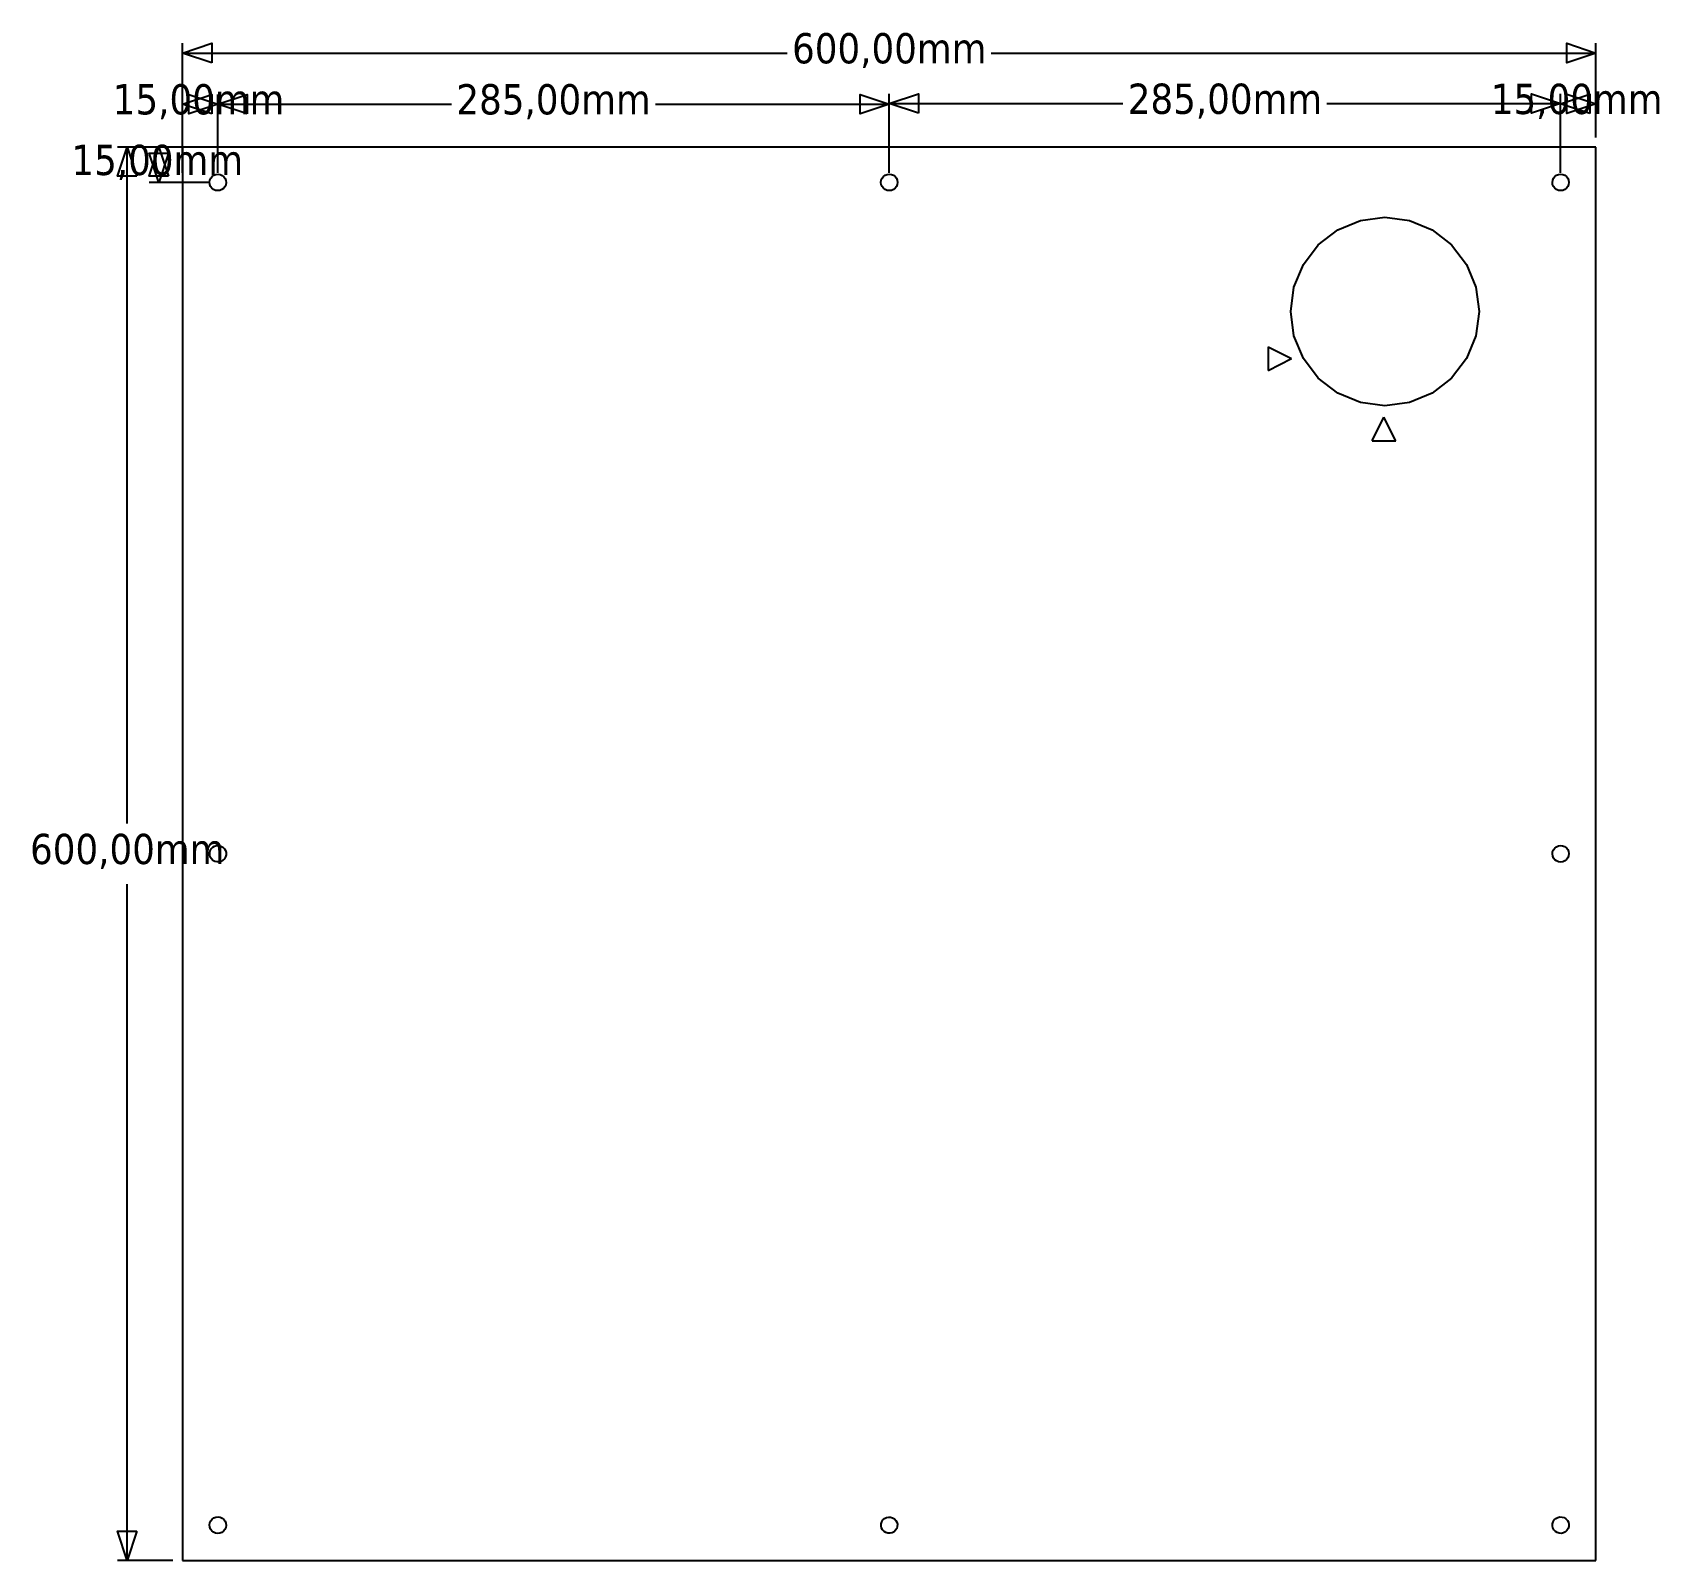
# Model space of a CAD drawing. Header units: inches. Extents: x -352 to 339, y -320 to 329.
import ezdxf

# ---------------------------------------------------------------- set-up
doc = ezdxf.new("R2010")
doc.units = ezdxf.units.IN
doc.header["$MEASUREMENT"] = 0
doc.styles.add('Tahoma', font='tahoma.ttf', dxfattribs={"height": 0.2})

msp = doc.modelspace()

# ---------------------------------------------------------------- linework, layer by layer
at = {"color": 250, "true_color": 0x3f3f3f}
for p, q in [((-288.27, 284.16), (-288.27, 324.09)), ((-288.27, 319.96), (-31.59, 319.96)), ((55.05, 319.96), (311.73, 319.96)), ((311.73, 284.16), (311.73, 324.09)), ((-288.27, 269.16), (-288.27, 302.41)), ((-273.27, 269.16), (-273.27, 302.41)), ((-273.27, 269.16), (-273.27, 302.41)), ((-273.27, 298.28), (-174.09, 298.28)), ((-87.45, 298.28), (11.73, 298.28)), ((11.73, 269.16), (11.73, 302.63)), ((11.73, 269.16), (11.73, 302.41)), ((11.73, 298.51), (110.91, 298.51)), ((197.55, 298.51), (296.73, 298.51)), ((296.73, 269.16), (296.73, 302.63)), ((296.73, 284.16), (296.73, 302.56)), ((311.73, 284.16), (311.73, 302.56)), ((-292.39, 280.04), (-315.86, 280.04)), ((-311.73, -7.07), (-311.73, 280.04)), ((-277.39, 280.04), (-302.42, 280.04)), ((-277.39, 265.04), (-302.42, 265.04)), ((-311.73, -319.96), (-311.73, -32.86)), ((-292.39, -319.96), (-315.86, -319.96))]:
    msp.add_line(p, q, dxfattribs=at)
for p, q in [((-288.27, 280.04), (-288.27, -319.96)), ((311.73, 280.04), (-288.27, 280.04)), ((311.73, -319.96), (311.73, 280.04)), ((-276.76, 265.1), (-276.63, 266)), ((-276.66, 264.19), (-276.76, 265.1)), ((-276.33, 263.34), (-276.66, 264.19)), ((-276.63, 266), (-276.27, 266.84)), ((-275.78, 262.6), (-276.33, 263.34)), ((-276.27, 266.84), (-275.7, 267.55)), ((-275.07, 262.04), (-275.78, 262.6)), ((-275.7, 267.55), (-274.96, 268.1)), ((-274.96, 268.1), (-274.11, 268.43)), ((-274.11, 268.43), (-273.2, 268.53)), ((-273.2, 268.53), (-272.3, 268.4)), ((-272.3, 268.4), (-271.46, 268.04)), ((-270.83, 262.52), (-271.57, 261.97)), ((-271.46, 268.04), (-270.75, 267.47)), ((-270.27, 263.23), (-270.83, 262.52)), ((-270.75, 267.47), (-270.2, 266.73)), ((-269.9, 264.07), (-270.27, 263.23)), ((-270.2, 266.73), (-269.87, 265.88)), ((-269.77, 264.97), (-269.9, 264.07)), ((-269.87, 265.88), (-269.77, 264.97)), ((8.23, 265.04), (8.35, 265.94)), ((8.35, 264.13), (8.23, 265.04)), ((8.35, 265.94), (8.7, 266.79)), ((8.7, 263.29), (8.35, 264.13)), ((8.7, 266.79), (9.26, 267.51)), ((9.26, 262.56), (8.7, 263.29)), ((9.26, 267.51), (9.98, 268.07)), ((9.98, 262), (9.26, 262.56)), ((9.98, 268.07), (10.83, 268.42)), ((10.83, 268.42), (11.73, 268.54)), ((11.73, 268.54), (12.64, 268.42)), ((12.64, 268.42), (13.48, 268.07)), ((13.48, 268.07), (14.21, 267.51)), ((14.21, 262.56), (13.48, 262)), ((14.21, 267.51), (14.77, 266.79)), ((14.77, 263.29), (14.21, 262.56)), ((14.77, 266.79), (15.12, 265.94)), ((15.12, 264.13), (14.77, 263.29)), ((15.12, 265.94), (15.23, 265.04)), ((15.23, 265.04), (15.12, 264.13)), ((293.23, 265.04), (293.36, 265.95)), ((293.35, 264.14), (293.23, 265.04)), ((293.7, 263.29), (293.35, 264.14)), ((293.36, 265.95), (293.71, 266.79)), ((294.26, 262.56), (293.7, 263.29)), ((293.71, 266.79), (294.26, 267.51)), ((294.26, 267.51), (294.99, 268.07)), ((294.98, 262.01), (294.26, 262.56)), ((294.99, 268.07), (295.83, 268.42)), ((295.83, 268.42), (296.74, 268.54)), ((296.74, 268.54), (297.65, 268.41)), ((297.65, 268.41), (298.49, 268.06)), ((299.21, 262.56), (298.48, 262)), ((298.49, 268.06), (299.21, 267.51)), ((299.21, 267.51), (299.77, 266.78)), ((299.76, 263.28), (299.21, 262.56)), ((300.11, 264.12), (299.76, 263.28)), ((299.77, 266.78), (300.12, 265.94)), ((300.23, 265.03), (300.11, 264.12)), ((300.12, 265.94), (300.23, 265.03)), ((-274.23, 261.67), (-275.07, 262.04)), ((-273.33, 261.54), (-274.23, 261.67)), ((-272.42, 261.64), (-273.33, 261.54)), ((-271.57, 261.97), (-272.42, 261.64)), ((10.83, 261.65), (9.98, 262)), ((11.73, 261.54), (10.83, 261.65)), ((12.64, 261.65), (11.73, 261.54)), ((13.48, 262), (12.64, 261.65)), ((295.82, 261.66), (294.98, 262.01)), ((296.73, 261.54), (295.82, 261.66)), ((297.63, 261.65), (296.73, 261.54)), ((298.48, 262), (297.63, 261.65)), ((202.16, 244.9), (211.8, 248.9)), ((211.8, 248.9), (222.16, 250.26)), ((222.16, 250.26), (232.51, 248.9)), ((232.51, 248.9), (242.16, 244.9)), ((193.87, 238.55), (202.16, 244.9)), ((242.16, 244.9), (250.44, 238.55)), ((187.52, 230.26), (193.87, 238.55)), ((250.44, 238.55), (256.8, 230.26)), ((183.52, 220.62), (187.52, 230.26)), ((256.8, 230.26), (260.79, 220.62)), ((182.16, 210.26), (183.52, 220.62)), ((260.79, 220.62), (262.16, 210.26)), ((183.52, 199.91), (182.16, 210.26)), ((262.16, 210.26), (260.79, 199.91)), ((172.52, 195.26), (182.52, 190.26)), ((172.52, 195.26), (172.52, 185.26)), ((187.52, 190.26), (183.52, 199.91)), ((260.79, 199.91), (256.8, 190.26)), ((172.52, 185.26), (182.52, 190.26)), ((193.87, 181.98), (187.52, 190.26)), ((256.8, 190.26), (250.44, 181.98)), ((202.16, 175.62), (193.87, 181.98)), ((250.44, 181.98), (242.16, 175.62)), ((211.8, 171.63), (202.16, 175.62)), ((242.16, 175.62), (232.51, 171.63)), ((222.16, 170.26), (211.8, 171.63)), ((232.51, 171.63), (222.16, 170.26)), ((216.73, 155.32), (221.73, 165.32)), ((226.73, 155.32), (221.73, 165.32)), ((216.73, 155.32), (226.73, 155.32)), ((-276.74, -19.54), (-276.51, -18.66)), ((-276.73, -20.46), (-276.74, -19.54)), ((-276.48, -21.34), (-276.73, -20.46)), ((-276.51, -18.66), (-276.06, -17.86)), ((-276.06, -17.86), (-275.42, -17.21)), ((-275.42, -17.21), (-274.64, -16.75)), ((-274.64, -16.75), (-273.76, -16.5)), ((-273.76, -16.5), (-272.84, -16.49)), ((-272.84, -16.49), (-271.96, -16.72)), ((-271.96, -16.72), (-271.16, -17.17)), ((-271.16, -17.17), (-270.51, -17.81)), ((-270.51, -17.81), (-270.05, -18.59)), ((-270.05, -18.59), (-269.8, -19.47)), ((-269.79, -20.39), (-270.02, -21.27)), ((-269.8, -19.47), (-269.79, -20.39)), ((293.24, -20.03), (293.34, -19.12)), ((293.37, -20.93), (293.24, -20.03)), ((293.34, -19.12), (293.67, -18.27)), ((293.67, -18.27), (294.22, -17.53)), ((294.22, -17.53), (294.93, -16.96)), ((294.93, -16.96), (295.77, -16.6)), ((295.77, -16.6), (296.67, -16.47)), ((296.67, -16.47), (297.58, -16.57)), ((297.58, -16.57), (298.43, -16.9)), ((298.43, -16.9), (299.17, -17.45)), ((299.17, -17.45), (299.74, -18.16)), ((299.74, -18.16), (300.1, -19)), ((300.1, -19), (300.23, -19.9)), ((300.23, -19.9), (300.13, -20.81)), ((-276.02, -22.12), (-276.48, -21.34)), ((-275.37, -22.76), (-276.02, -22.12)), ((-274.57, -23.21), (-275.37, -22.76)), ((-273.69, -23.44), (-274.57, -23.21)), ((-272.77, -23.43), (-273.69, -23.44)), ((-271.89, -23.18), (-272.77, -23.43)), ((-271.11, -22.72), (-271.89, -23.18)), ((-270.47, -22.07), (-271.11, -22.72)), ((-270.02, -21.27), (-270.47, -22.07)), ((293.73, -21.77), (293.37, -20.93)), ((294.3, -22.48), (293.73, -21.77)), ((295.04, -23.03), (294.3, -22.48)), ((295.89, -23.36), (295.04, -23.03)), ((296.79, -23.46), (295.89, -23.36)), ((297.7, -23.33), (296.79, -23.46)), ((298.54, -22.97), (297.7, -23.33)), ((299.25, -22.4), (298.54, -22.97)), ((299.8, -21.66), (299.25, -22.4)), ((300.13, -20.81), (299.8, -21.66)), ((-276.62, -303.97), (-276.25, -303.13)), ((-276.25, -303.13), (-275.67, -302.42)), ((-275.67, -302.42), (-274.93, -301.89)), ((-274.93, -301.89), (-274.08, -301.56)), ((-274.08, -301.56), (-273.17, -301.47)), ((-273.17, -301.47), (-272.27, -301.61)), ((-272.27, -301.61), (-271.43, -301.98)), ((-271.43, -301.98), (-270.72, -302.56)), ((-270.72, -302.56), (-270.19, -303.3)), ((-270.19, -303.3), (-269.86, -304.15)), ((8.31, -304.41), (8.57, -303.55)), ((8.57, -303.55), (9.05, -302.78)), ((9.05, -302.78), (9.7, -302.15)), ((9.7, -302.15), (10.5, -301.72)), ((10.5, -301.72), (11.38, -301.52)), ((11.38, -301.52), (12.29, -301.54)), ((12.29, -301.54), (13.15, -301.8)), ((13.15, -301.8), (13.92, -302.28)), ((13.92, -302.28), (14.54, -302.93)), ((14.54, -302.93), (14.97, -303.73)), ((14.97, -303.73), (15.18, -304.61)), ((293.29, -304.37), (293.56, -303.5)), ((293.56, -303.5), (294.05, -302.72)), ((294.05, -302.72), (294.72, -302.1)), ((294.72, -302.1), (295.53, -301.68)), ((295.53, -301.68), (296.42, -301.48)), ((296.42, -301.48), (297.33, -301.52)), ((297.33, -301.52), (298.2, -301.79)), ((298.2, -301.79), (298.97, -302.28)), ((298.97, -302.28), (299.59, -302.95)), ((299.59, -302.95), (300.02, -303.76)), ((300.02, -303.76), (300.22, -304.65)), ((-276.76, -304.87), (-276.62, -303.97)), ((-276.67, -305.78), (-276.76, -304.87)), ((-276.34, -306.63), (-276.67, -305.78)), ((-275.81, -307.37), (-276.34, -306.63)), ((-275.1, -307.95), (-275.81, -307.37)), ((-274.26, -308.32), (-275.1, -307.95)), ((-273.36, -308.46), (-274.26, -308.32)), ((-272.45, -308.37), (-273.36, -308.46)), ((-271.6, -308.04), (-272.45, -308.37)), ((-270.86, -307.51), (-271.6, -308.04)), ((-270.28, -306.8), (-270.86, -307.51)), ((-269.91, -305.96), (-270.28, -306.8)), ((-269.77, -305.06), (-269.91, -305.96)), ((-269.86, -304.15), (-269.77, -305.06)), ((8.29, -305.32), (8.31, -304.41)), ((8.49, -306.2), (8.29, -305.32)), ((8.92, -307), (8.49, -306.2)), ((9.55, -307.65), (8.92, -307)), ((10.32, -308.13), (9.55, -307.65)), ((11.18, -308.39), (10.32, -308.13)), ((12.09, -308.41), (11.18, -308.39)), ((12.97, -308.2), (12.09, -308.41)), ((13.77, -307.77), (12.97, -308.2)), ((14.42, -307.15), (13.77, -307.77)), ((14.9, -306.38), (14.42, -307.15)), ((15.16, -305.52), (14.9, -306.38)), ((15.18, -304.61), (15.16, -305.52)), ((293.25, -305.28), (293.29, -304.37)), ((293.45, -306.17), (293.25, -305.28)), ((293.87, -306.98), (293.45, -306.17)), ((294.49, -307.65), (293.87, -306.98)), ((295.27, -308.14), (294.49, -307.65)), ((296.14, -308.41), (295.27, -308.14)), ((297.05, -308.45), (296.14, -308.41)), ((297.94, -308.25), (297.05, -308.45)), ((298.75, -307.82), (297.94, -308.25)), ((299.42, -307.21), (298.75, -307.82)), ((299.91, -306.43), (299.42, -307.21)), ((300.18, -305.56), (299.91, -306.43)), ((300.22, -304.65), (300.18, -305.56)), ((-288.27, -319.96), (311.73, -319.96))]:
    msp.add_line(p, q)

# ---------------------------------------------------------------- texts
at = {"color": 250, "true_color": 0x3f3f3f, "char_height": 12.84, "attachment_point": 7, "style": 'Tahoma'}
for s, insert in [('600,00mm', (-29.52, 313.54)), ('15,00mm', (-317.9, 291.87)), ('285,00mm', (-172.02, 291.87)), ('285,00mm', (112.98, 292.09)), ('15,00mm', (267.1, 292.02)), ('15,00mm', (-335.43, 266.12)), ('600,00mm', (-352.99, -26.38))]:
    msp.add_mtext(s, dxfattribs=dict(at, insert=insert))

# ---------------------------------------------------------------- meshes
at = {"color": 250, "true_color": 0x3f3f3f}
mesh = msp.add_polyface(dxfattribs=at)
corners = [(-275.89, 315.84), (-288.27, 319.96), (-275.89, 324.09)]
mesh.append_faces([[corners[k] for k in face] for face in [(0, 1, 2)]], dxfattribs={"color": 250})
mesh = msp.add_polyface(dxfattribs=at)
corners = [(311.73, 319.96), (299.36, 315.84), (299.36, 324.09)]
mesh.append_faces([[corners[k] for k in face] for face in [(0, 1, 2)]], dxfattribs={"color": 250})
mesh = msp.add_polyface(dxfattribs=at)
corners = [(-275.89, 294.16), (-288.27, 298.28), (-275.89, 302.41)]
mesh.append_faces([[corners[k] for k in face] for face in [(0, 1, 2)]], dxfattribs={"color": 250})
mesh = msp.add_polyface(dxfattribs=at)
corners = [(-273.27, 298.28), (-285.64, 294.16), (-285.64, 302.41)]
mesh.append_faces([[corners[k] for k in face] for face in [(0, 1, 2)]], dxfattribs={"color": 250})
mesh = msp.add_polyface(dxfattribs=at)
corners = [(-260.89, 294.16), (-273.27, 298.28), (-260.89, 302.41)]
mesh.append_faces([[corners[k] for k in face] for face in [(0, 1, 2)]], dxfattribs={"color": 250})
mesh = msp.add_polyface(dxfattribs=at)
corners = [(11.73, 298.28), (-0.64, 294.16), (-0.64, 302.41)]
mesh.append_faces([[corners[k] for k in face] for face in [(0, 1, 2)]], dxfattribs={"color": 250})
mesh = msp.add_polyface(dxfattribs=at)
corners = [(24.11, 294.38), (11.73, 298.51), (24.11, 302.63)]
mesh.append_faces([[corners[k] for k in face] for face in [(0, 1, 2)]], dxfattribs={"color": 250})
mesh = msp.add_polyface(dxfattribs=at)
corners = [(296.73, 298.51), (284.36, 294.38), (284.36, 302.63)]
mesh.append_faces([[corners[k] for k in face] for face in [(0, 1, 2)]], dxfattribs={"color": 250})
mesh = msp.add_polyface(dxfattribs=at)
corners = [(309.11, 294.31), (296.73, 298.44), (309.11, 302.56)]
mesh.append_faces([[corners[k] for k in face] for face in [(0, 1, 2)]], dxfattribs={"color": 250})
mesh = msp.add_polyface(dxfattribs=at)
corners = [(311.73, 298.44), (299.36, 294.31), (299.36, 302.56)]
mesh.append_faces([[corners[k] for k in face] for face in [(0, 1, 2)]], dxfattribs={"color": 250})
mesh = msp.add_polyface(dxfattribs=at)
corners = [(-307.61, 267.66), (-315.86, 267.66), (-311.73, 280.04)]
mesh.append_faces([[corners[k] for k in face] for face in [(0, 1, 2)]], dxfattribs={"color": 250})
mesh = msp.add_polyface(dxfattribs=at)
corners = [(-294.17, 267.66), (-302.42, 267.66), (-298.3, 280.04)]
mesh.append_faces([[corners[k] for k in face] for face in [(0, 1, 2)]], dxfattribs={"color": 250})
mesh = msp.add_polyface(dxfattribs=at)
corners = [(-294.17, 277.41), (-298.3, 265.04), (-302.42, 277.41)]
mesh.append_faces([[corners[k] for k in face] for face in [(0, 1, 2)]], dxfattribs={"color": 250})
mesh = msp.add_polyface(dxfattribs=at)
corners = [(-307.61, -307.59), (-311.73, -319.96), (-315.86, -307.59)]
mesh.append_faces([[corners[k] for k in face] for face in [(0, 1, 2)]], dxfattribs={"color": 250})

doc.saveas('drawing.dxf')
